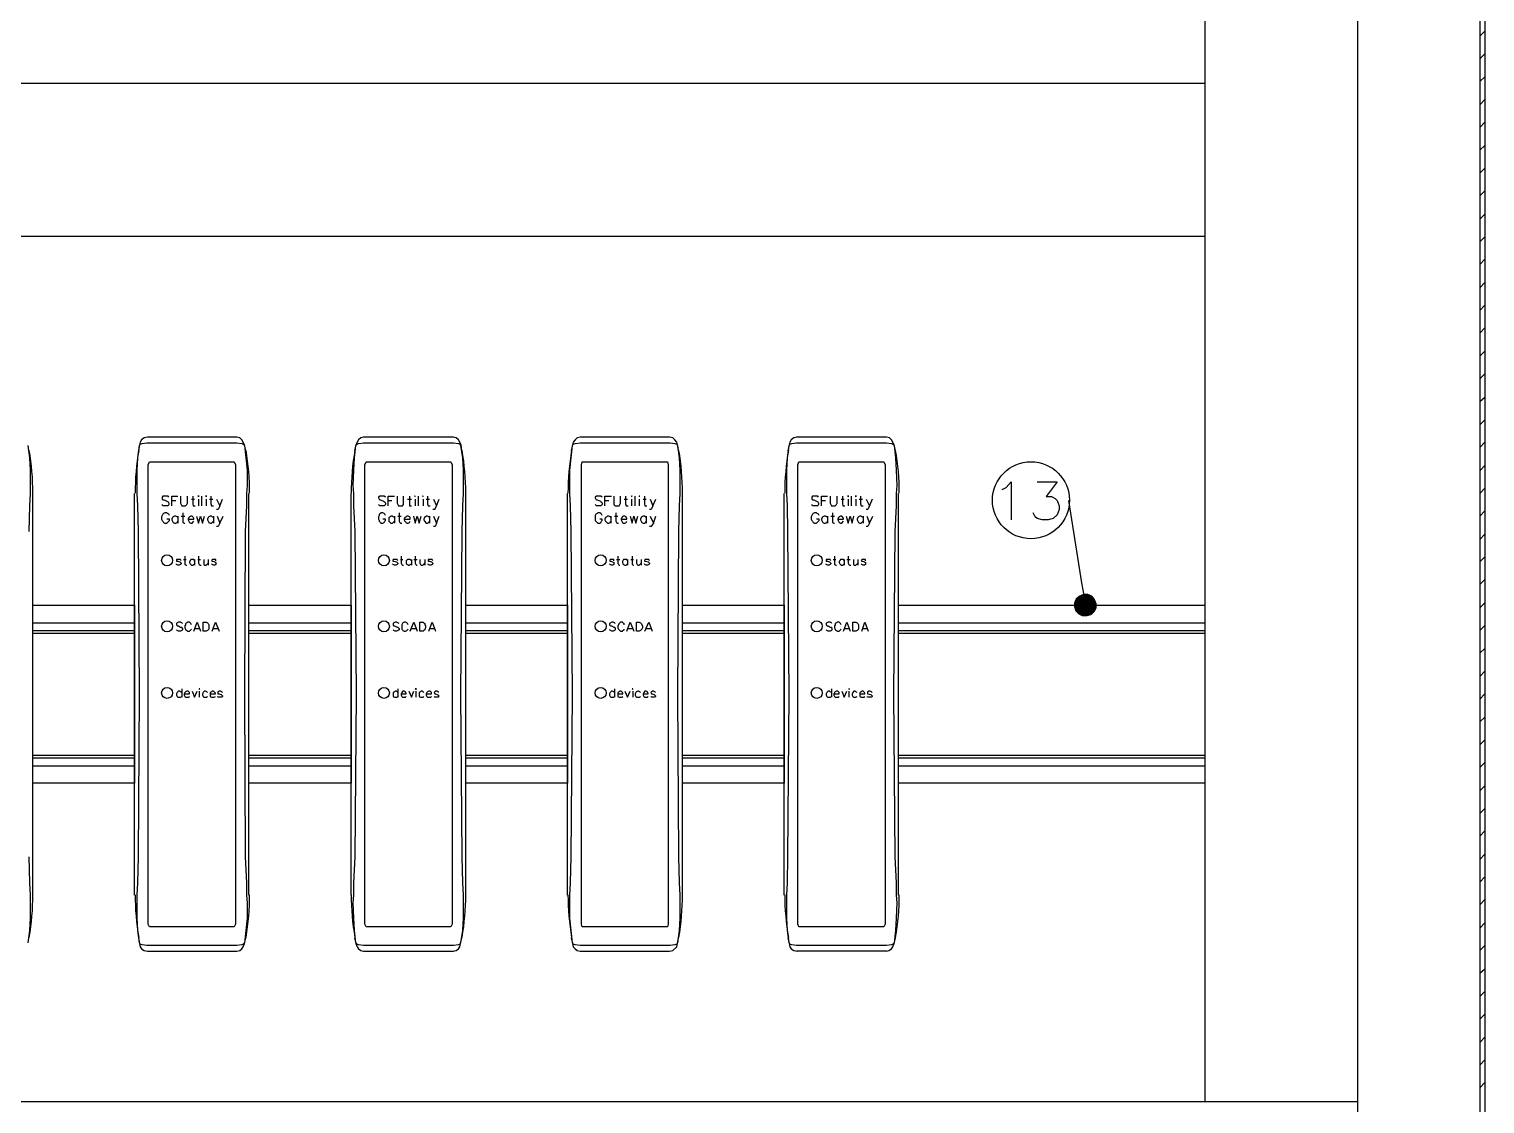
# Model space of a CAD drawing. Header units: feet. Extents: x -159 to 1687, y -48 to 1556.
# Drawn here: x 550.814 to 551.752, y 1043.597 to 1044.29 of the extents above; entities that cross this region are included whole.
import ezdxf

# ---------------------------------------------------------------- set-up
doc = ezdxf.new("R2010")
doc.units = ezdxf.units.FT
doc.header["$MEASUREMENT"] = 0
for name, color, linetype in [('PDF_0', 7, 'Continuous'), ('PDF_Carril', 7, 'Continuous'), ('PDF_Cuadro', 7, 'Continuous'), ('PDF_Prensaestopas', 7, 'Continuous')]:
    doc.layers.add(name, color=color, linetype=linetype)
doc.layers.add('PDF_Placa', color=7, linetype='Continuous', true_color=0xb9b9b9)

msp = doc.modelspace()

# ---------------------------------------------------------------- linework, layer by layer
at = {"layer": 'PDF_0', "lineweight": 25}
for p, q in [((551.3663, 1044.02691), (551.30839, 1044.02691)), ((551.02962, 1043.69564), (551.08754, 1043.69564)), ((551.3663, 1043.69564), (551.30839, 1043.69564)), ((551.66965, 1043.59856), (550.19333, 1043.59856))]:
    msp.add_line(p, q, dxfattribs=at)
for points in [[(550.19333, 1044.94404), (551.66965, 1044.94404), (551.66965, 1043.50022), (550.19333, 1043.50022)], [(550.95462, 1043.99566), (550.9542, 1043.99066), (550.9542, 1043.98274), (550.95337, 1043.96607), (550.95295, 1043.86107), (550.95337, 1043.75648), (550.9542, 1043.73981), (550.9542, 1043.7319), (550.95462, 1043.72689), (550.95462, 1043.71689), (550.95295, 1043.70106), (550.95212, 1043.70023), (550.95129, 1043.69981), (550.94795, 1043.69939), (550.89003, 1043.69939), (550.88712, 1043.69981), (550.88587, 1043.70023), (550.88545, 1043.70106), (550.8842, 1043.70898), (550.88378, 1043.71689), (550.88378, 1043.7319), (550.8842, 1043.73981), (550.88462, 1043.75648), (550.88545, 1043.86107), (550.88462, 1043.96607), (550.8842, 1043.98274), (550.88378, 1043.99066), (550.88378, 1044.00566), (550.8842, 1044.01357), (550.88545, 1044.02149), (550.88587, 1044.02233), (550.88712, 1044.02274), (550.89003, 1044.02316), (550.94795, 1044.02316), (550.95129, 1044.02274), (550.95212, 1044.02233), (550.95295, 1044.02149), (550.95462, 1044.00566)], [(551.37297, 1043.99566), (551.37256, 1043.99066), (551.37256, 1043.98274), (551.37172, 1043.96607), (551.37089, 1043.86107), (551.37172, 1043.75648), (551.37256, 1043.73981), (551.37256, 1043.7319), (551.37297, 1043.72689), (551.37256, 1043.71689), (551.37214, 1043.70898), (551.37131, 1043.70106), (551.37047, 1043.70023), (551.36964, 1043.69981), (551.3663, 1043.69939), (551.30839, 1043.69939), (551.30547, 1043.69981), (551.30422, 1043.70023), (551.3038, 1043.70106), (551.30255, 1043.70898), (551.30214, 1043.71689), (551.30214, 1043.7319), (551.30255, 1043.73981), (551.30297, 1043.75648), (551.3038, 1043.86107), (551.30297, 1043.96607), (551.30255, 1043.98274), (551.30214, 1043.99066), (551.30214, 1044.00566), (551.30255, 1044.01357), (551.3038, 1044.02149), (551.30422, 1044.02233), (551.30547, 1044.02274), (551.30839, 1044.02316), (551.3663, 1044.02316), (551.36964, 1044.02274), (551.37047, 1044.02233), (551.37131, 1044.02149), (551.37214, 1044.01357), (551.37256, 1044.00566)], [(550.92295, 1043.98899), (550.92337, 1043.98857), (550.92378, 1043.98899)], [(550.92795, 1043.98899), (550.92837, 1043.98857), (550.92878, 1043.98899)], [(551.06254, 1043.98899), (551.06296, 1043.98857), (551.06296, 1043.98899)], [(551.06754, 1043.98899), (551.06796, 1043.98857), (551.06796, 1043.98899)], [(551.20213, 1043.98899), (551.20213, 1043.98857), (551.20255, 1043.98899)], [(551.20713, 1043.98899), (551.20713, 1043.98857), (551.20755, 1043.98899)], [(551.3413, 1043.98899), (551.34172, 1043.98857), (551.34214, 1043.98899)], [(551.3463, 1043.98899), (551.34672, 1043.98857), (551.34714, 1043.98899)], [(550.92628, 1043.9019), (550.92628, 1043.90774), (550.92837, 1043.90774), (550.9292, 1043.90732), (550.92962, 1043.9069), (550.93003, 1043.90607), (550.93003, 1043.90315), (550.9292, 1043.90232), (550.92837, 1043.9019)], [(551.06587, 1043.9019), (551.06587, 1043.90774), (551.06796, 1043.90774), (551.06837, 1043.90732), (551.06921, 1043.9069), (551.06921, 1043.90607), (551.06962, 1043.90524), (551.06962, 1043.90399), (551.06921, 1043.90315), (551.06921, 1043.90274), (551.06837, 1043.90232), (551.06796, 1043.9019)], [(551.20546, 1043.9019), (551.20546, 1043.90774), (551.20713, 1043.90774), (551.20796, 1043.90732), (551.20838, 1043.9069), (551.20921, 1043.90524), (551.20921, 1043.90399), (551.2088, 1043.90315), (551.20796, 1043.90232), (551.20713, 1043.9019)], [(551.34464, 1043.9019), (551.34464, 1043.90774), (551.34672, 1043.90774), (551.34755, 1043.90732), (551.34797, 1043.9069), (551.34839, 1043.90607), (551.34839, 1043.90315), (551.34755, 1043.90232), (551.34672, 1043.9019)], [(550.92378, 1043.86482), (550.92378, 1043.8644), (550.9242, 1043.86482)], [(551.06296, 1043.86482), (551.06337, 1043.8644), (551.06379, 1043.86482)], [(551.20255, 1043.86482), (551.20296, 1043.8644), (551.20296, 1043.86482)], [(551.34214, 1043.86482), (551.34214, 1043.8644), (551.34255, 1043.86482)]]:
    msp.add_lwpolyline(points, close=True, dxfattribs=at)
for points in [[(551.57131, 1044.8457), (551.57131, 1043.59856)], [(551.57131, 1044.25484), (550.29167, 1044.25484)], [(550.29167, 1044.1565), (551.57131, 1044.1565)], [(550.81336, 1044.02149), (550.81461, 1044.01357), (550.81503, 1044.00566)], [(550.94795, 1044.02691), (550.89045, 1044.02691), (550.88837, 1044.02649), (550.8867, 1044.02524), (550.88587, 1044.02358), (550.88545, 1044.02191), (550.88462, 1044.01816)], [(550.95379, 1044.01816), (550.95295, 1044.02191), (550.95129, 1044.02524), (550.95004, 1044.02649), (550.94795, 1044.02691)], [(551.09379, 1044.00566), (551.09379, 1043.99066), (551.09338, 1043.98274), (551.09296, 1043.96607), (551.09213, 1043.86107), (551.09296, 1043.75648), (551.09338, 1043.73981), (551.09379, 1043.7319), (551.09379, 1043.71689), (551.09338, 1043.70898), (551.09213, 1043.70106), (551.09171, 1043.70023), (551.09088, 1043.69981), (551.08754, 1043.69939), (551.02962, 1043.69939), (551.02629, 1043.69981), (551.02546, 1043.70023), (551.02462, 1043.70106), (551.02379, 1043.70898), (551.02337, 1043.71689), (551.02296, 1043.72689), (551.02337, 1043.7319), (551.02337, 1043.73981), (551.02421, 1043.75648), (551.02504, 1043.86107), (551.02421, 1043.96607), (551.02337, 1043.98274), (551.02337, 1043.99066), (551.02296, 1043.99566), (551.02337, 1044.00566), (551.02379, 1044.01357), (551.02462, 1044.02149), (551.02546, 1044.02233), (551.02629, 1044.02274), (551.02962, 1044.02316), (551.08754, 1044.02316), (551.09088, 1044.02274), (551.09171, 1044.02233), (551.09213, 1044.02149), (551.09338, 1044.01357), (551.09379, 1044.00566)], [(551.08754, 1044.02691), (551.02962, 1044.02691), (551.02796, 1044.02649), (551.02629, 1044.02524), (551.02462, 1044.02191), (551.02379, 1044.01816)], [(551.09296, 1044.01816), (551.09254, 1044.02191), (551.09088, 1044.02524), (551.08921, 1044.02649), (551.08713, 1044.02691)], [(551.23338, 1044.00566), (551.23338, 1043.99066), (551.23297, 1043.98274), (551.23255, 1043.96607), (551.23172, 1043.86107), (551.23255, 1043.75648), (551.23297, 1043.73981), (551.23338, 1043.7319), (551.23338, 1043.71689), (551.23297, 1043.70898), (551.23172, 1043.70106), (551.2313, 1043.70023), (551.23005, 1043.69981), (551.22713, 1043.69939), (551.16921, 1043.69939), (551.16588, 1043.69981), (551.16463, 1043.70023), (551.16421, 1043.70106), (551.16255, 1043.71689), (551.16255, 1043.7319), (551.16296, 1043.73981), (551.16338, 1043.75648), (551.16421, 1043.86107), (551.16338, 1043.96607), (551.16296, 1043.98274), (551.16255, 1043.99066), (551.16255, 1044.00566), (551.16421, 1044.02149), (551.16463, 1044.02233), (551.16588, 1044.02274), (551.16921, 1044.02316), (551.22713, 1044.02316), (551.23005, 1044.02274), (551.2313, 1044.02233), (551.23172, 1044.02149), (551.23297, 1044.01357), (551.23338, 1044.00566)], [(551.22672, 1044.02691), (551.16921, 1044.02691), (551.16713, 1044.02649), (551.16588, 1044.02524), (551.16463, 1044.02358), (551.16421, 1044.02191), (551.16338, 1044.01816)], [(551.23255, 1044.01816), (551.23172, 1044.02191), (551.2313, 1044.02358), (551.23005, 1044.02524), (551.2288, 1044.02649), (551.22672, 1044.02691)], [(551.3088, 1044.02691), (551.30672, 1044.02649), (551.30505, 1044.02524), (551.30422, 1044.02358), (551.3038, 1044.02191), (551.30297, 1044.01816)], [(551.37214, 1044.01816), (551.37131, 1044.02191), (551.36964, 1044.02524), (551.36839, 1044.02649), (551.3663, 1044.02691)], [(550.81503, 1044.00566), (550.81503, 1043.99066), (550.81461, 1043.98274), (550.8142, 1043.96607)], [(550.94712, 1044.00899), (550.94712, 1043.71314), (550.94629, 1043.71148), (550.8917, 1043.71148), (550.89087, 1043.71314), (550.89087, 1044.00899), (550.8917, 1044.01107), (550.94629, 1044.01107), (550.94712, 1044.00899)], [(551.08671, 1044.00899), (551.08671, 1043.71314), (551.08588, 1043.71148), (551.03129, 1043.71148), (551.03046, 1043.71314), (551.03046, 1044.00899), (551.03129, 1044.01107), (551.08588, 1044.01107), (551.08671, 1044.00899)], [(551.22588, 1044.00899), (551.22588, 1043.71314), (551.22547, 1043.71148), (551.17046, 1043.71148), (551.17005, 1043.71314), (551.17005, 1044.00899), (551.17046, 1044.01107), (551.22547, 1044.01107), (551.22588, 1044.00899)], [(551.36547, 1044.00899), (551.36547, 1043.71314), (551.36464, 1043.71148), (551.31005, 1043.71148), (551.30922, 1043.71314), (551.30922, 1044.00899), (551.31005, 1044.01107), (551.36464, 1044.01107), (551.36547, 1044.00899)], [(550.8167, 1043.7319), (550.8167, 1043.99066)], [(550.88212, 1043.7319), (550.88212, 1043.99066)], [(550.9042, 1043.98816), (550.90378, 1043.98899), (550.90045, 1043.98899), (550.90003, 1043.98816), (550.90003, 1043.98691), (550.90045, 1043.98649), (550.90128, 1043.98649), (550.90378, 1043.98524), (550.9042, 1043.98441), (550.9042, 1043.98357), (550.90378, 1043.98274), (550.90045, 1043.98274), (550.90003, 1043.98357)], [(550.90628, 1043.98274), (550.90628, 1043.98899), (550.91003, 1043.98899)], [(550.90628, 1043.98607), (550.90878, 1043.98607)], [(550.9117, 1043.98899), (550.9117, 1043.98441), (550.91253, 1043.98274), (550.91503, 1043.98274), (550.91587, 1043.98357), (550.91628, 1043.98441), (550.91628, 1043.98899)], [(550.91878, 1043.98691), (550.92087, 1043.98691)], [(550.91962, 1043.98899), (550.91962, 1043.98399), (550.92003, 1043.98274), (550.92128, 1043.98274)], [(550.92337, 1043.98691), (550.92337, 1043.98274)], [(550.92545, 1043.98274), (550.92545, 1043.98899)], [(550.92837, 1043.98691), (550.92837, 1043.98274)], [(550.93045, 1043.98691), (550.93253, 1043.98691)], [(550.93128, 1043.98899), (550.93128, 1043.98399), (550.9317, 1043.98274), (550.93295, 1043.98274)], [(550.93503, 1043.98691), (550.93712, 1043.98274), (550.93878, 1043.98691)], [(550.95587, 1043.7319), (550.95587, 1043.99066)], [(551.02171, 1043.7319), (551.02171, 1043.99066)], [(551.04379, 1043.98816), (551.04296, 1043.98899), (551.04004, 1043.98899), (551.03921, 1043.98816), (551.03921, 1043.98774), (551.03962, 1043.98691), (551.04004, 1043.98649), (551.04046, 1043.98649), (551.04254, 1043.98566), (551.04296, 1043.98524), (551.04337, 1043.98524), (551.04379, 1043.98441), (551.04379, 1043.98357), (551.04296, 1043.98274), (551.04004, 1043.98274), (551.03921, 1043.98357)], [(551.04546, 1043.98274), (551.04546, 1043.98899), (551.04962, 1043.98899)], [(551.04546, 1043.98607), (551.04796, 1043.98607)], [(551.05129, 1043.98899), (551.05129, 1043.98441), (551.05212, 1043.98274), (551.05462, 1043.98274), (551.05546, 1043.98357), (551.05546, 1043.98899)], [(551.05796, 1043.98691), (551.06046, 1043.98691)], [(551.05921, 1043.98899), (551.05921, 1043.98274), (551.06046, 1043.98274)], [(551.06296, 1043.98691), (551.06296, 1043.98274)], [(551.06504, 1043.98274), (551.06504, 1043.98899)], [(551.06796, 1043.98691), (551.06796, 1043.98274)], [(551.07004, 1043.98691), (551.07212, 1043.98691)], [(551.07087, 1043.98899), (551.07087, 1043.98399), (551.07129, 1043.98274), (551.07254, 1043.98274)], [(551.07462, 1043.98691), (551.07671, 1043.98274), (551.07837, 1043.98691)], [(551.09546, 1043.7319), (551.09546, 1043.99066)], [(551.16088, 1043.7319), (551.16088, 1043.99066)], [(551.18338, 1043.98816), (551.18255, 1043.98899), (551.17963, 1043.98899), (551.1788, 1043.98816), (551.1788, 1043.98774), (551.17921, 1043.98691), (551.17963, 1043.98649), (551.18005, 1043.98649), (551.18213, 1043.98566), (551.18255, 1043.98524), (551.18296, 1043.98524), (551.18338, 1043.98441), (551.18338, 1043.98357), (551.18255, 1043.98274), (551.17963, 1043.98274), (551.1788, 1043.98357)], [(551.18505, 1043.98274), (551.18505, 1043.98899), (551.18921, 1043.98899)], [(551.18505, 1043.98607), (551.18755, 1043.98607)], [(551.19088, 1043.98899), (551.19088, 1043.98357), (551.19171, 1043.98274), (551.19421, 1043.98274), (551.19505, 1043.98441), (551.19505, 1043.98899)], [(551.19755, 1043.98691), (551.19963, 1043.98691)], [(551.19838, 1043.98899), (551.19838, 1043.98399), (551.1988, 1043.98274), (551.20005, 1043.98274)], [(551.20213, 1043.98691), (551.20213, 1043.98274)], [(551.20463, 1043.98274), (551.20463, 1043.98899)], [(551.20713, 1043.98691), (551.20713, 1043.98274)], [(551.20963, 1043.98691), (551.21171, 1043.98691)], [(551.21046, 1043.98899), (551.21046, 1043.98399), (551.21088, 1043.98274), (551.21213, 1043.98274)], [(551.21421, 1043.98691), (551.21588, 1043.98274), (551.21796, 1043.98691)], [(551.23505, 1043.7319), (551.23505, 1043.99066)], [(551.30047, 1043.7319), (551.30047, 1043.99066)], [(551.32255, 1043.98816), (551.32214, 1043.98899), (551.3188, 1043.98899), (551.31839, 1043.98816), (551.31839, 1043.98691), (551.3188, 1043.98649), (551.31964, 1043.98649), (551.32214, 1043.98524), (551.32255, 1043.98441), (551.32255, 1043.98357), (551.32214, 1043.98274), (551.3188, 1043.98274), (551.31839, 1043.98357)], [(551.32464, 1043.98274), (551.32464, 1043.98899), (551.32839, 1043.98899)], [(551.32464, 1043.98607), (551.32714, 1043.98607)], [(551.33005, 1043.98899), (551.33005, 1043.98441), (551.33089, 1043.98274), (551.33339, 1043.98274), (551.33422, 1043.98357), (551.33464, 1043.98441), (551.33464, 1043.98899)], [(551.33714, 1043.98691), (551.33922, 1043.98691)], [(551.33797, 1043.98899), (551.33797, 1043.98399), (551.33839, 1043.98274), (551.33964, 1043.98274)], [(551.34172, 1043.98691), (551.34172, 1043.98274)], [(551.3438, 1043.98274), (551.3438, 1043.98899)], [(551.34672, 1043.98691), (551.34672, 1043.98274)], [(551.3488, 1043.98691), (551.35089, 1043.98691)], [(551.34964, 1043.98899), (551.34964, 1043.98399), (551.35005, 1043.98274), (551.3513, 1043.98274)], [(551.35339, 1043.98691), (551.35547, 1043.98274)], [(551.35714, 1043.98691), (551.35464, 1043.98066), (551.35422, 1043.98024), (551.35339, 1043.98024)], [(551.37422, 1043.7319), (551.37422, 1043.99066)], [(550.90462, 1043.97649), (550.9042, 1043.97732), (550.90337, 1043.97774), (550.90295, 1043.97816), (550.9017, 1043.97816), (550.90087, 1043.97774), (550.90045, 1043.97732), (550.89962, 1043.97566), (550.89962, 1043.97399), (550.90003, 1043.97316), (550.90045, 1043.97274), (550.90087, 1043.97191), (550.9017, 1043.97149), (550.90295, 1043.97149), (550.90462, 1043.97316), (550.90462, 1043.97399), (550.90295, 1043.97399)], [(550.91003, 1043.97524), (550.90962, 1043.97566), (550.90878, 1043.97607), (550.90795, 1043.97607), (550.90712, 1043.97566), (550.9067, 1043.97524), (550.90628, 1043.97399), (550.90628, 1043.97357), (550.90712, 1043.97191), (550.90795, 1043.97149), (550.90878, 1043.97149), (550.90962, 1043.97191), (550.91003, 1043.97274)], [(550.91003, 1043.97607), (550.91003, 1043.97149)], [(550.91212, 1043.97607), (550.91462, 1043.97607)], [(550.91337, 1043.97816), (550.91337, 1043.97191), (550.9142, 1043.97149), (550.91462, 1043.97149)], [(550.9167, 1043.97399), (550.92045, 1043.97399), (550.92045, 1043.97482), (550.92003, 1043.97524), (550.91962, 1043.97566), (550.9192, 1043.97607), (550.91837, 1043.97607), (550.91753, 1043.97566), (550.91712, 1043.97524), (550.9167, 1043.97399), (550.9167, 1043.97357), (550.91753, 1043.97191), (550.91837, 1043.97149), (550.9192, 1043.97149), (550.92045, 1043.97274)], [(550.92212, 1043.97607), (550.92337, 1043.97149), (550.92462, 1043.97607), (550.92587, 1043.97149), (550.92712, 1043.97607)], [(550.93295, 1043.97524), (550.93212, 1043.97566), (550.9317, 1043.97607), (550.93087, 1043.97607), (550.93003, 1043.97566), (550.92962, 1043.97524), (550.9292, 1043.97399), (550.9292, 1043.97357), (550.93003, 1043.97191), (550.93087, 1043.97149), (550.9317, 1043.97149), (550.93295, 1043.97274)], [(550.93295, 1043.97607), (550.93295, 1043.97149)], [(550.93712, 1043.98274), (550.93628, 1043.98066), (550.93587, 1043.98024), (550.93503, 1043.98024)], [(550.93545, 1043.97607), (550.93712, 1043.97149), (550.9392, 1043.97607)], [(551.04379, 1043.97649), (551.04337, 1043.97732), (551.04296, 1043.97774), (551.04212, 1043.97816), (551.04087, 1043.97816), (551.04046, 1043.97774), (551.03962, 1043.97732), (551.03962, 1043.97649), (551.03921, 1043.97566), (551.03921, 1043.97399), (551.03962, 1043.97316), (551.03962, 1043.97274), (551.04046, 1043.97191), (551.04087, 1043.97149), (551.04212, 1043.97149), (551.04296, 1043.97191), (551.04337, 1043.97274), (551.04379, 1043.97316), (551.04379, 1043.97399), (551.04212, 1043.97399)], [(551.04962, 1043.97524), (551.04879, 1043.97566), (551.04837, 1043.97607), (551.04712, 1043.97607), (551.04671, 1043.97566), (551.04587, 1043.97524), (551.04587, 1043.97274), (551.04671, 1043.97191), (551.04712, 1043.97149), (551.04837, 1043.97149), (551.04962, 1043.97274)], [(551.04962, 1043.97607), (551.04962, 1043.97149)], [(551.05171, 1043.97607), (551.05379, 1043.97607)], [(551.05254, 1043.97816), (551.05254, 1043.97274), (551.05296, 1043.97191), (551.05337, 1043.97149), (551.05421, 1043.97149)], [(551.05587, 1043.97399), (551.05962, 1043.97399), (551.05962, 1043.97524), (551.05921, 1043.97566), (551.05837, 1043.97607), (551.05754, 1043.97607), (551.05712, 1043.97566), (551.05629, 1043.97524), (551.05587, 1043.97399), (551.05587, 1043.97357), (551.05629, 1043.97274), (551.05712, 1043.97191), (551.05754, 1043.97149), (551.05837, 1043.97149), (551.05921, 1043.97191), (551.05962, 1043.97274)], [(551.06171, 1043.97607), (551.06296, 1043.97149), (551.06421, 1043.97607), (551.06546, 1043.97149), (551.06671, 1043.97607)], [(551.07212, 1043.97524), (551.07171, 1043.97566), (551.07087, 1043.97607), (551.07004, 1043.97607), (551.06962, 1043.97566), (551.06879, 1043.97524), (551.06837, 1043.97399), (551.06837, 1043.97357), (551.06879, 1043.97274), (551.07004, 1043.97149), (551.07087, 1043.97149), (551.07171, 1043.97191), (551.07212, 1043.97274)], [(551.07212, 1043.97607), (551.07212, 1043.97149)], [(551.07671, 1043.98274), (551.07546, 1043.98066), (551.07546, 1043.98024), (551.07421, 1043.98024)], [(551.07462, 1043.97607), (551.07671, 1043.97149), (551.07837, 1043.97607)], [(551.18338, 1043.97649), (551.18296, 1043.97732), (551.18255, 1043.97774), (551.18171, 1043.97816), (551.18046, 1043.97816), (551.18005, 1043.97774), (551.17921, 1043.97732), (551.1788, 1043.97649), (551.1788, 1043.97316), (551.18005, 1043.97191), (551.18046, 1043.97149), (551.18171, 1043.97149), (551.18255, 1043.97191), (551.18296, 1043.97274), (551.18338, 1043.97316), (551.18338, 1043.97399), (551.18171, 1043.97399)], [(551.1888, 1043.97524), (551.18838, 1043.97566), (551.18755, 1043.97607), (551.18671, 1043.97607), (551.1863, 1043.97566), (551.18546, 1043.97524), (551.18505, 1043.97399), (551.18505, 1043.97357), (551.18546, 1043.97274), (551.1863, 1043.97191), (551.18671, 1043.97149), (551.18755, 1043.97149), (551.18838, 1043.97191), (551.1888, 1043.97274)], [(551.1888, 1043.97607), (551.1888, 1043.97149)], [(551.1913, 1043.97607), (551.19338, 1043.97607)], [(551.19213, 1043.97816), (551.19213, 1043.97274), (551.19255, 1043.97191), (551.19296, 1043.97149), (551.1938, 1043.97149)], [(551.19546, 1043.97399), (551.19921, 1043.97399), (551.19921, 1043.97482), (551.1988, 1043.97524), (551.1988, 1043.97566), (551.19796, 1043.97607), (551.19713, 1043.97607), (551.1963, 1043.97566), (551.19588, 1043.97524), (551.19546, 1043.97399), (551.19546, 1043.97357), (551.1963, 1043.97191), (551.19713, 1043.97149), (551.19796, 1043.97149), (551.1988, 1043.97191), (551.19921, 1043.97274)], [(551.2013, 1043.97607), (551.20255, 1043.97149), (551.2038, 1043.97607), (551.20505, 1043.97149), (551.2063, 1043.97607)], [(551.21171, 1043.97524), (551.2113, 1043.97566), (551.21046, 1043.97607), (551.20963, 1043.97607), (551.2088, 1043.97566), (551.20838, 1043.97524), (551.20796, 1043.97399), (551.20796, 1043.97357), (551.2088, 1043.97191), (551.20963, 1043.97149), (551.21046, 1043.97149), (551.2113, 1043.97191), (551.21171, 1043.97274)], [(551.21171, 1043.97607), (551.21171, 1043.97149)], [(551.21588, 1043.98274), (551.21505, 1043.98066), (551.21463, 1043.98024), (551.2138, 1043.98024)], [(551.21421, 1043.97607), (551.2163, 1043.97149), (551.21796, 1043.97607)], [(551.32297, 1043.97649), (551.32255, 1043.97732), (551.32172, 1043.97774), (551.3213, 1043.97816), (551.32005, 1043.97816), (551.31922, 1043.97774), (551.3188, 1043.97732), (551.31797, 1043.97566), (551.31797, 1043.97399), (551.31839, 1043.97316), (551.3188, 1043.97274), (551.31922, 1043.97191), (551.32005, 1043.97149), (551.3213, 1043.97149), (551.32297, 1043.97316), (551.32297, 1043.97399), (551.3213, 1043.97399)], [(551.32839, 1043.97524), (551.32797, 1043.97566), (551.32714, 1043.97607), (551.3263, 1043.97607), (551.32547, 1043.97566), (551.32505, 1043.97524), (551.32464, 1043.97399), (551.32464, 1043.97357), (551.32547, 1043.97191), (551.3263, 1043.97149), (551.32714, 1043.97149), (551.32797, 1043.97191), (551.32839, 1043.97274)], [(551.32839, 1043.97607), (551.32839, 1043.97149)], [(551.33047, 1043.97607), (551.33297, 1043.97607)], [(551.33172, 1043.97816), (551.33172, 1043.97191), (551.33255, 1043.97149), (551.33297, 1043.97149)], [(551.33505, 1043.97399), (551.3388, 1043.97399), (551.3388, 1043.97482), (551.33755, 1043.97607), (551.33672, 1043.97607), (551.33589, 1043.97566), (551.33547, 1043.97524), (551.33505, 1043.97399), (551.33505, 1043.97357), (551.33589, 1043.97191), (551.33672, 1043.97149), (551.33755, 1043.97149), (551.3388, 1043.97274)], [(551.34047, 1043.97607), (551.34172, 1043.97149), (551.34297, 1043.97607), (551.34422, 1043.97149), (551.34547, 1043.97607)], [(551.3513, 1043.97524), (551.35047, 1043.97566), (551.35005, 1043.97607), (551.34922, 1043.97607), (551.34839, 1043.97566), (551.34797, 1043.97524), (551.34755, 1043.97399), (551.34755, 1043.97357), (551.34839, 1043.97191), (551.34922, 1043.97149), (551.35005, 1043.97149), (551.3513, 1043.97274)], [(551.3513, 1043.97607), (551.3513, 1043.97149)], [(551.3538, 1043.97607), (551.35547, 1043.97149), (551.35755, 1043.97607)], [(550.93712, 1043.97149), (550.93628, 1043.96982), (550.93587, 1043.96941), (550.93503, 1043.96941)], [(551.07671, 1043.97149), (551.07587, 1043.96982), (551.07546, 1043.96941), (551.07462, 1043.96941)], [(551.2163, 1043.97149), (551.21505, 1043.96982), (551.21505, 1043.96941), (551.2138, 1043.96941)], [(551.35547, 1043.97149), (551.35464, 1043.96982), (551.35422, 1043.96941), (551.35339, 1043.96941)], [(550.91212, 1043.94732), (550.9117, 1043.94816), (550.9092, 1043.94816), (550.9092, 1043.94691), (550.91003, 1043.94691), (550.91128, 1043.94649), (550.91212, 1043.94566), (550.91212, 1043.94524), (550.9117, 1043.94482), (550.91087, 1043.9444), (550.91003, 1043.9444), (550.9092, 1043.94482), (550.9092, 1043.94524)], [(550.91378, 1043.94816), (550.91545, 1043.94816)], [(550.91462, 1043.95024), (550.91462, 1043.94482), (550.91545, 1043.9444), (550.91587, 1043.9444)], [(550.92087, 1043.94732), (550.92045, 1043.94816), (550.91837, 1043.94816), (550.91795, 1043.94732), (550.91753, 1043.94691), (550.91753, 1043.94607), (550.91795, 1043.94524), (550.91837, 1043.94482), (550.91878, 1043.9444), (550.91962, 1043.9444), (550.92045, 1043.94482), (550.92087, 1043.94524)], [(550.92087, 1043.94816), (550.92087, 1043.9444)], [(550.92295, 1043.94816), (550.92462, 1043.94816)], [(550.92337, 1043.95024), (550.92337, 1043.94566), (550.92378, 1043.94482), (550.9242, 1043.9444), (550.92503, 1043.9444)], [(550.9267, 1043.94816), (550.9267, 1043.94482), (550.92753, 1043.9444), (550.92837, 1043.9444), (550.92962, 1043.94566)], [(550.92962, 1043.94816), (550.92962, 1043.9444)], [(550.93462, 1043.94732), (550.93462, 1043.94816), (550.93212, 1043.94816), (550.9317, 1043.94732), (550.93212, 1043.94691), (550.93253, 1043.94691), (550.93378, 1043.94649), (550.93462, 1043.94607), (550.93462, 1043.94482), (550.93378, 1043.9444), (550.93295, 1043.9444), (550.93212, 1043.94482), (550.9317, 1043.94524)], [(551.05171, 1043.94732), (551.05129, 1043.94816), (551.04879, 1043.94816), (551.04837, 1043.94732), (551.04879, 1043.94691), (551.04921, 1043.94691), (551.05087, 1043.94649), (551.05129, 1043.94607), (551.05171, 1043.94566), (551.05171, 1043.94524), (551.05129, 1043.94482), (551.05046, 1043.9444), (551.04962, 1043.9444), (551.04879, 1043.94482), (551.04837, 1043.94524)], [(551.05337, 1043.94816), (551.05504, 1043.94816)], [(551.05379, 1043.95024), (551.05379, 1043.94566), (551.05421, 1043.94482), (551.05462, 1043.9444), (551.05546, 1043.9444)], [(551.06046, 1043.94732), (551.05962, 1043.94816), (551.05796, 1043.94816), (551.05712, 1043.94732), (551.05712, 1043.94524), (551.05796, 1043.94482), (551.05837, 1043.9444), (551.05921, 1043.9444), (551.05962, 1043.94482), (551.06046, 1043.94524)], [(551.06046, 1043.94816), (551.06046, 1043.9444)], [(551.06212, 1043.94816), (551.06421, 1043.94816)], [(551.06296, 1043.95024), (551.06296, 1043.94566), (551.06337, 1043.94482), (551.06379, 1043.9444), (551.06421, 1043.9444)], [(551.06587, 1043.94816), (551.06587, 1043.94566), (551.06629, 1043.94482), (551.06671, 1043.9444), (551.06754, 1043.9444), (551.06837, 1043.94482), (551.06921, 1043.94566)], [(551.06921, 1043.94816), (551.06921, 1043.9444)], [(551.07421, 1043.94732), (551.07379, 1043.94816), (551.07129, 1043.94816), (551.07129, 1043.94691), (551.07212, 1043.94691), (551.07337, 1043.94649), (551.07379, 1043.94607), (551.07421, 1043.94566), (551.07421, 1043.94524), (551.07379, 1043.94482), (551.07296, 1043.9444), (551.07212, 1043.9444), (551.07129, 1043.94482), (551.07129, 1043.94524)], [(551.19088, 1043.94732), (551.19088, 1043.94816), (551.18838, 1043.94816), (551.18796, 1043.94732), (551.18838, 1043.94691), (551.1888, 1043.94691), (551.19005, 1043.94649), (551.19088, 1043.94607), (551.19088, 1043.94482), (551.19005, 1043.9444), (551.18921, 1043.9444), (551.18838, 1043.94482), (551.18796, 1043.94524)], [(551.19255, 1043.94816), (551.19463, 1043.94816)], [(551.19338, 1043.95024), (551.19338, 1043.94566), (551.1938, 1043.94482), (551.19421, 1043.9444), (551.19463, 1043.9444)], [(551.19963, 1043.94732), (551.19921, 1043.94816), (551.19713, 1043.94816), (551.19671, 1043.94732), (551.1963, 1043.94691), (551.1963, 1043.94607), (551.19671, 1043.94524), (551.19713, 1043.94482), (551.19796, 1043.9444), (551.1988, 1043.9444), (551.19963, 1043.94524)], [(551.19963, 1043.94816), (551.19963, 1043.9444)], [(551.20171, 1043.94816), (551.20338, 1043.94816)], [(551.20255, 1043.95024), (551.20255, 1043.94482), (551.20338, 1043.9444), (551.2038, 1043.9444)], [(551.20546, 1043.94816), (551.20546, 1043.94566), (551.20588, 1043.94482), (551.2063, 1043.9444), (551.20713, 1043.9444), (551.20838, 1043.94566)], [(551.20838, 1043.94816), (551.20838, 1043.9444)], [(551.2138, 1043.94732), (551.21338, 1043.94816), (551.21088, 1043.94816), (551.21046, 1043.94732), (551.21088, 1043.94691), (551.2113, 1043.94691), (551.21296, 1043.94649), (551.2138, 1043.94566), (551.2138, 1043.94524), (551.21338, 1043.94482), (551.21255, 1043.9444), (551.21171, 1043.9444), (551.21088, 1043.94482), (551.21046, 1043.94524)], [(551.33047, 1043.94732), (551.33005, 1043.94816), (551.32755, 1043.94816), (551.32755, 1043.94691), (551.32839, 1043.94691), (551.32964, 1043.94649), (551.33005, 1043.94607), (551.33047, 1043.94566), (551.33047, 1043.94524), (551.33005, 1043.94482), (551.32922, 1043.9444), (551.32839, 1043.9444), (551.32755, 1043.94482), (551.32755, 1043.94524)], [(551.33214, 1043.94816), (551.3338, 1043.94816)], [(551.33297, 1043.95024), (551.33297, 1043.94482), (551.3338, 1043.9444), (551.33422, 1043.9444)], [(551.33922, 1043.94732), (551.3388, 1043.94816), (551.33672, 1043.94816), (551.3363, 1043.94732), (551.33589, 1043.94691), (551.33589, 1043.94607), (551.3363, 1043.94524), (551.33672, 1043.94482), (551.33714, 1043.9444), (551.33797, 1043.9444), (551.3388, 1043.94482), (551.33922, 1043.94524)], [(551.33922, 1043.94816), (551.33922, 1043.9444)], [(551.34089, 1043.94816), (551.34297, 1043.94816)], [(551.34172, 1043.95024), (551.34172, 1043.94566), (551.34214, 1043.94482), (551.34255, 1043.9444), (551.34339, 1043.9444)], [(551.34505, 1043.94816), (551.34505, 1043.94482), (551.34589, 1043.9444), (551.34672, 1043.9444), (551.34797, 1043.94566)], [(551.34797, 1043.94816), (551.34797, 1043.9444)], [(551.35297, 1043.94732), (551.35297, 1043.94816), (551.35047, 1043.94816), (551.35005, 1043.94732), (551.35047, 1043.94691), (551.35089, 1043.94691), (551.35214, 1043.94649), (551.35297, 1043.94607), (551.35297, 1043.94482), (551.35214, 1043.9444), (551.3513, 1043.9444), (551.35047, 1043.94482), (551.35005, 1043.94524)], [(550.91295, 1043.9069), (550.91253, 1043.90732), (550.9117, 1043.90774), (550.91045, 1043.90774), (550.90962, 1043.90732), (550.9092, 1043.9069), (550.9092, 1043.90607), (550.90962, 1043.90565), (550.90962, 1043.90524), (550.91045, 1043.90524), (550.9117, 1043.9044), (550.91253, 1043.9044), (550.91253, 1043.90399), (550.91295, 1043.90357), (550.91295, 1043.90274), (550.91253, 1043.90232), (550.9117, 1043.9019), (550.91045, 1043.9019), (550.90962, 1043.90232), (550.9092, 1043.90274)], [(550.91878, 1043.90607), (550.91837, 1043.9069), (550.91795, 1043.90732), (550.91753, 1043.90774), (550.91628, 1043.90774), (550.91587, 1043.90732), (550.91503, 1043.9069), (550.91503, 1043.90607), (550.91462, 1043.90524), (550.91462, 1043.90399), (550.91503, 1043.90315), (550.91503, 1043.90274), (550.91587, 1043.90232), (550.91628, 1043.9019), (550.91753, 1043.9019), (550.91878, 1043.90315)], [(550.92045, 1043.9019), (550.92253, 1043.90774), (550.92462, 1043.9019)], [(550.92128, 1043.90357), (550.92378, 1043.90357)], [(550.93212, 1043.9019), (550.9342, 1043.90774), (550.9367, 1043.9019)], [(550.93295, 1043.90357), (550.93587, 1043.90357)], [(551.05254, 1043.9069), (551.05087, 1043.90774), (551.05004, 1043.90774), (551.04921, 1043.90732), (551.04879, 1043.9069), (551.04879, 1043.90565), (551.04921, 1043.90524), (551.04962, 1043.90524), (551.05129, 1043.9044), (551.05171, 1043.9044), (551.05254, 1043.90357), (551.05254, 1043.90274), (551.05087, 1043.9019), (551.05004, 1043.9019), (551.04921, 1043.90232), (551.04879, 1043.90274)], [(551.05837, 1043.90607), (551.05796, 1043.9069), (551.05754, 1043.90732), (551.05671, 1043.90774), (551.05587, 1043.90774), (551.05504, 1043.90732), (551.05462, 1043.9069), (551.05421, 1043.90607), (551.05421, 1043.90315), (551.05462, 1043.90274), (551.05504, 1043.90232), (551.05587, 1043.9019), (551.05671, 1043.9019), (551.05754, 1043.90232), (551.05837, 1043.90315)], [(551.05962, 1043.9019), (551.06212, 1043.90774), (551.06421, 1043.9019)], [(551.06046, 1043.90357), (551.06337, 1043.90357)], [(551.07171, 1043.9019), (551.07379, 1043.90774), (551.07587, 1043.9019)], [(551.07254, 1043.90357), (551.07504, 1043.90357)], [(551.19171, 1043.9069), (551.1913, 1043.90732), (551.19046, 1043.90774), (551.18963, 1043.90774), (551.18796, 1043.9069), (551.18796, 1043.90607), (551.18838, 1043.90565), (551.1888, 1043.90524), (551.18921, 1043.90524), (551.19088, 1043.9044), (551.1913, 1043.9044), (551.19171, 1043.90399), (551.19171, 1043.90274), (551.1913, 1043.90232), (551.19046, 1043.9019), (551.18963, 1043.9019), (551.18796, 1043.90274)], [(551.19755, 1043.90607), (551.19755, 1043.9069), (551.19671, 1043.90732), (551.1963, 1043.90774), (551.19505, 1043.90774), (551.19421, 1043.9069), (551.19338, 1043.90524), (551.19338, 1043.90399), (551.1938, 1043.90315), (551.19463, 1043.90232), (551.19505, 1043.9019), (551.1963, 1043.9019), (551.19671, 1043.90232), (551.19755, 1043.90274), (551.19755, 1043.90315)], [(551.19921, 1043.9019), (551.2013, 1043.90774), (551.2038, 1043.9019)], [(551.20005, 1043.90357), (551.20296, 1043.90357)], [(551.21088, 1043.9019), (551.21338, 1043.90774), (551.21546, 1043.9019)], [(551.21171, 1043.90357), (551.21463, 1043.90357)], [(551.3313, 1043.9069), (551.33089, 1043.90732), (551.33005, 1043.90774), (551.3288, 1043.90774), (551.32797, 1043.90732), (551.32755, 1043.9069), (551.32755, 1043.90607), (551.32797, 1043.90565), (551.32797, 1043.90524), (551.3288, 1043.90524), (551.33005, 1043.9044), (551.33089, 1043.9044), (551.33089, 1043.90399), (551.3313, 1043.90357), (551.3313, 1043.90274), (551.33089, 1043.90232), (551.33005, 1043.9019), (551.3288, 1043.9019), (551.32797, 1043.90232), (551.32755, 1043.90274)], [(551.33714, 1043.90607), (551.33672, 1043.9069), (551.3363, 1043.90732), (551.33589, 1043.90774), (551.33464, 1043.90774), (551.33422, 1043.90732), (551.33339, 1043.9069), (551.33339, 1043.90607), (551.33297, 1043.90524), (551.33297, 1043.90399), (551.33339, 1043.90315), (551.33339, 1043.90274), (551.33422, 1043.90232), (551.33464, 1043.9019), (551.33589, 1043.9019), (551.33714, 1043.90315)], [(551.3388, 1043.9019), (551.34089, 1043.90774), (551.34297, 1043.9019)], [(551.33964, 1043.90357), (551.34214, 1043.90357)], [(551.35047, 1043.9019), (551.35255, 1043.90774), (551.35464, 1043.9019)], [(551.3513, 1043.90357), (551.35422, 1043.90357)], [(550.91253, 1043.86232), (550.9117, 1043.86273), (550.91128, 1043.86315), (550.91045, 1043.86315), (550.90962, 1043.86232), (550.9092, 1043.86148), (550.9092, 1043.86065), (550.90962, 1043.85982), (550.91003, 1043.8594), (550.9117, 1043.8594), (550.91253, 1043.85982)], [(550.91253, 1043.86482), (550.91253, 1043.8594)], [(550.9142, 1043.86148), (550.91753, 1043.86148), (550.91753, 1043.86232), (550.91712, 1043.86273), (550.9167, 1043.86315), (550.91587, 1043.86315), (550.91503, 1043.86273), (550.91462, 1043.86232), (550.9142, 1043.86148), (550.9142, 1043.86065), (550.91462, 1043.85982), (550.91503, 1043.8594), (550.91712, 1043.8594), (550.91753, 1043.85982)], [(550.9192, 1043.86315), (550.92087, 1043.8594), (550.92253, 1043.86315)], [(550.92378, 1043.86315), (550.92378, 1043.8594)], [(550.9292, 1043.86232), (550.92878, 1043.86273), (550.92795, 1043.86315), (550.92712, 1043.86315), (550.92628, 1043.86232), (550.92587, 1043.86148), (550.92587, 1043.86065), (550.92628, 1043.85982), (550.9267, 1043.8594), (550.92878, 1043.8594), (550.9292, 1043.85982)], [(550.93087, 1043.86148), (550.9342, 1043.86148), (550.9342, 1043.8619), (550.93295, 1043.86315), (550.93212, 1043.86315), (550.9317, 1043.86273), (550.93087, 1043.86232), (550.93087, 1043.85982), (550.9317, 1043.8594), (550.93337, 1043.8594), (550.9342, 1043.85982)], [(550.93878, 1043.86232), (550.93837, 1043.86273), (550.93753, 1043.86315), (550.9367, 1043.86315), (550.93587, 1043.86273), (550.93587, 1043.86148), (550.9367, 1043.86148), (550.93795, 1043.86107), (550.93837, 1043.86065), (550.93878, 1043.86023), (550.93878, 1043.85982), (550.93837, 1043.8594), (550.93587, 1043.8594), (550.93587, 1043.85982)], [(551.05171, 1043.86232), (551.05129, 1043.86273), (551.05087, 1043.86315), (551.05004, 1043.86315), (551.04962, 1043.86273), (551.04879, 1043.86232), (551.04879, 1043.85982), (551.04962, 1043.8594), (551.05129, 1043.8594), (551.05171, 1043.85982)], [(551.05171, 1043.86482), (551.05171, 1043.8594)], [(551.05379, 1043.86148), (551.05712, 1043.86148), (551.05712, 1043.8619), (551.05671, 1043.86232), (551.05671, 1043.86273), (551.05587, 1043.86315), (551.05504, 1043.86315), (551.05421, 1043.86232), (551.05379, 1043.86148), (551.05379, 1043.86065), (551.05421, 1043.85982), (551.05462, 1043.8594), (551.05671, 1043.8594), (551.05712, 1043.85982)], [(551.05879, 1043.86315), (551.06046, 1043.8594), (551.06212, 1043.86315)], [(551.06337, 1043.86315), (551.06337, 1043.8594)], [(551.06837, 1043.86232), (551.06796, 1043.86273), (551.06754, 1043.86315), (551.06671, 1043.86315), (551.06629, 1043.86273), (551.06546, 1043.86232), (551.06546, 1043.85982), (551.06629, 1043.8594), (551.06796, 1043.8594), (551.06837, 1043.85982)], [(551.07004, 1043.86148), (551.07337, 1043.86148), (551.07337, 1043.86232), (551.07296, 1043.86273), (551.07254, 1043.86315), (551.07171, 1043.86315), (551.07087, 1043.86273), (551.07046, 1043.86232), (551.07004, 1043.86148), (551.07004, 1043.86065), (551.07046, 1043.85982), (551.07087, 1043.8594), (551.07296, 1043.8594), (551.07337, 1043.85982)], [(551.07796, 1043.86232), (551.07796, 1043.86273), (551.07712, 1043.86315), (551.07629, 1043.86315), (551.07546, 1043.86273), (551.07504, 1043.86232), (551.07546, 1043.86148), (551.07587, 1043.86148), (551.07712, 1043.86107), (551.07796, 1043.86065), (551.07796, 1043.8594), (551.07546, 1043.8594), (551.07504, 1043.85982)], [(551.1913, 1043.86232), (551.19088, 1043.86273), (551.19005, 1043.86315), (551.18921, 1043.86315), (551.18838, 1043.86232), (551.18796, 1043.86148), (551.18796, 1043.86065), (551.18838, 1043.85982), (551.1888, 1043.8594), (551.19088, 1043.8594), (551.1913, 1043.85982)], [(551.1913, 1043.86482), (551.1913, 1043.8594)], [(551.19338, 1043.86148), (551.19671, 1043.86148), (551.19671, 1043.8619), (551.1963, 1043.86232), (551.19588, 1043.86273), (551.19546, 1043.86315), (551.19463, 1043.86315), (551.19421, 1043.86273), (551.19338, 1043.86232), (551.19338, 1043.85982), (551.19421, 1043.8594), (551.19588, 1043.8594), (551.19671, 1043.85982)], [(551.19796, 1043.86315), (551.19963, 1043.8594), (551.2013, 1043.86315)], [(551.20296, 1043.86315), (551.20296, 1043.8594)], [(551.20796, 1043.86232), (551.20755, 1043.86273), (551.20671, 1043.86315), (551.2063, 1043.86315), (551.20546, 1043.86273), (551.20505, 1043.86232), (551.20463, 1043.86148), (551.20463, 1043.86065), (551.20505, 1043.85982), (551.20546, 1043.8594), (551.20755, 1043.8594), (551.20796, 1043.85982)], [(551.20963, 1043.86148), (551.21296, 1043.86148), (551.21296, 1043.8619), (551.21255, 1043.86232), (551.21255, 1043.86273), (551.21171, 1043.86315), (551.21088, 1043.86315), (551.21005, 1043.86232), (551.20963, 1043.86148), (551.20963, 1043.86065), (551.21005, 1043.85982), (551.21046, 1043.8594), (551.21255, 1043.8594), (551.21296, 1043.85982)], [(551.21755, 1043.86232), (551.21713, 1043.86273), (551.2163, 1043.86315), (551.21546, 1043.86315), (551.21463, 1043.86232), (551.21505, 1043.86148), (551.21546, 1043.86148), (551.21671, 1043.86107), (551.21713, 1043.86065), (551.21755, 1043.86023), (551.21755, 1043.85982), (551.21713, 1043.8594), (551.21505, 1043.8594), (551.21463, 1043.85982)], [(551.33089, 1043.86232), (551.33005, 1043.86273), (551.32964, 1043.86315), (551.3288, 1043.86315), (551.32797, 1043.86232), (551.32755, 1043.86148), (551.32755, 1043.86065), (551.32797, 1043.85982), (551.32839, 1043.8594), (551.33005, 1043.8594), (551.33089, 1043.85982)], [(551.33089, 1043.86482), (551.33089, 1043.8594)], [(551.33255, 1043.86148), (551.33589, 1043.86148), (551.33589, 1043.86232), (551.33505, 1043.86315), (551.33422, 1043.86315), (551.33339, 1043.86273), (551.33297, 1043.86232), (551.33255, 1043.86148), (551.33255, 1043.86065), (551.33297, 1043.85982), (551.33339, 1043.8594), (551.33547, 1043.8594), (551.33589, 1043.85982)], [(551.33755, 1043.86315), (551.33922, 1043.8594), (551.34089, 1043.86315)], [(551.34214, 1043.86315), (551.34214, 1043.8594)], [(551.34755, 1043.86232), (551.34672, 1043.86273), (551.3463, 1043.86315), (551.34547, 1043.86315), (551.34464, 1043.86232), (551.34422, 1043.86148), (551.34422, 1043.86065), (551.34464, 1043.85982), (551.34505, 1043.8594), (551.34672, 1043.8594), (551.34755, 1043.85982)], [(551.34922, 1043.86148), (551.35255, 1043.86148), (551.35255, 1043.8619), (551.35214, 1043.86232), (551.35172, 1043.86273), (551.3513, 1043.86315), (551.35047, 1043.86315), (551.35005, 1043.86273), (551.34922, 1043.86232), (551.34922, 1043.85982), (551.35005, 1043.8594), (551.35172, 1043.8594), (551.35255, 1043.85982)], [(551.35714, 1043.86232), (551.35672, 1043.86273), (551.35589, 1043.86315), (551.35505, 1043.86315), (551.35422, 1043.86273), (551.35422, 1043.86148), (551.35464, 1043.86148), (551.3563, 1043.86107), (551.35672, 1043.86065), (551.35714, 1043.86023), (551.35714, 1043.85982), (551.35672, 1043.8594), (551.35422, 1043.8594), (551.35422, 1043.85982)], [(550.8142, 1043.75648), (550.81461, 1043.73981), (550.81503, 1043.7319), (550.81503, 1043.71689), (550.81461, 1043.70898), (550.81336, 1043.70106)], [(550.88462, 1043.70439), (550.88545, 1043.70064), (550.88587, 1043.69856), (550.8867, 1043.69731), (550.88837, 1043.69606), (550.89045, 1043.69564), (550.94795, 1043.69564), (550.95004, 1043.69606), (550.95129, 1043.69731), (550.95212, 1043.69856), (550.95295, 1043.70064), (550.95379, 1043.70439)], [(551.02379, 1043.70439), (551.02462, 1043.70064), (551.02546, 1043.69856), (551.02629, 1043.69731), (551.02796, 1043.69606), (551.02962, 1043.69564)], [(551.08713, 1043.69564), (551.08921, 1043.69606), (551.09088, 1043.69731), (551.09171, 1043.69856), (551.09213, 1043.70064), (551.09296, 1043.70439)], [(551.16338, 1043.70439), (551.16421, 1043.70064), (551.16463, 1043.69856), (551.16588, 1043.69731), (551.16713, 1043.69606), (551.16921, 1043.69564), (551.22672, 1043.69564), (551.2288, 1043.69606), (551.2313, 1043.69856), (551.23172, 1043.70064), (551.23255, 1043.70439)], [(551.30297, 1043.70439), (551.3038, 1043.70064), (551.30422, 1043.69856), (551.30505, 1043.69731), (551.30672, 1043.69606), (551.3088, 1043.69564)], [(551.3663, 1043.69564), (551.36797, 1043.69606), (551.36964, 1043.69731), (551.37047, 1043.69856), (551.37131, 1043.70064), (551.37214, 1043.70439)]]:
    msp.add_lwpolyline(points, dxfattribs=at)
for centre in [(550.90316, 1043.94753), (551.04275, 1043.94753), (551.18234, 1043.94753), (551.32151, 1043.94753), (550.90316, 1043.90503), (551.04275, 1043.90503), (551.18234, 1043.90503), (551.32151, 1043.90503), (550.90316, 1043.86211), (551.04275, 1043.86211), (551.18234, 1043.86211), (551.32151, 1043.86211)]:
    msp.add_circle(centre, 0.00354, dxfattribs=at)
for centre, radius, start, end in [((550.65273, 1043.99087), 0.16396, 359.99993, 9.67346), ((551.0465, 1043.99087), 0.16396, 170.32654, 180.00007), ((550.79232, 1043.99087), 0.16396, 359.99993, 9.67346), ((551.18567, 1043.99087), 0.16396, 170.32654, 180.00007), ((550.93149, 1043.99087), 0.16396, 359.99993, 9.67346), ((551.32526, 1043.99087), 0.16396, 170.32654, 180.00007), ((551.07108, 1043.99087), 0.16396, 359.99993, 9.67346), ((551.46485, 1043.99087), 0.16396, 170.32654, 180.00007), ((551.21068, 1043.99087), 0.16395, 359.99983, 9.67397), ((550.65273, 1043.7321), 0.16396, 350.32654, 0.00007), ((551.0465, 1043.7321), 0.16396, 179.99993, 189.67346), ((550.79232, 1043.7321), 0.16396, 350.32654, 0.00007), ((551.18567, 1043.7321), 0.16396, 179.99993, 189.67346), ((550.93149, 1043.7321), 0.16396, 350.32654, 0.00007), ((551.32526, 1043.7321), 0.16396, 179.99993, 189.67346), ((551.07108, 1043.7321), 0.16396, 350.32654, 0.00007), ((551.46485, 1043.7321), 0.16396, 179.99993, 189.67346), ((551.21068, 1043.7321), 0.16395, 350.32603, 0.00017)]:
    msp.add_arc(centre, radius, start, end, dxfattribs=at)
at = {"layer": 'PDF_Carril', "lineweight": 25}
for points in [[(550.8167, 1043.91857), (550.88212, 1043.91857), (550.88212, 1043.80398), (550.8167, 1043.80398)], [(550.95587, 1043.91857), (551.02171, 1043.91857), (551.02171, 1043.80398), (550.95587, 1043.80398)], [(551.09546, 1043.91857), (551.16088, 1043.91857), (551.16088, 1043.80398), (551.09546, 1043.80398)], [(551.23505, 1043.91857), (551.30047, 1043.91857), (551.30047, 1043.80398), (551.23505, 1043.80398)], [(551.37422, 1043.91857), (551.57131, 1043.91857), (551.57131, 1043.80398), (551.37422, 1043.80398)]]:
    msp.add_lwpolyline(points, close=True, dxfattribs=at)
at = {"layer": 'PDF_Carril', "color": 9, "lineweight": 25, "true_color": 0xc6c7ca}
for points in [[(550.8167, 1043.90732), (550.88212, 1043.90732)], [(550.8167, 1043.90065), (550.88212, 1043.90065)], [(550.95587, 1043.90732), (551.02171, 1043.90732)], [(550.95587, 1043.90065), (551.02171, 1043.90065)], [(551.09546, 1043.90732), (551.16088, 1043.90732)], [(551.09546, 1043.90065), (551.16088, 1043.90065)], [(551.23505, 1043.90732), (551.30047, 1043.90732)], [(551.23505, 1043.90065), (551.30047, 1043.90065)], [(551.37422, 1043.90732), (551.57131, 1043.90732)], [(551.37422, 1043.90065), (551.57131, 1043.90065)], [(550.8167, 1043.8219), (550.88212, 1043.8219)], [(550.8167, 1043.81523), (550.88212, 1043.81523)], [(550.95587, 1043.8219), (551.02171, 1043.8219)], [(550.95587, 1043.81523), (551.02171, 1043.81523)], [(551.09546, 1043.8219), (551.16088, 1043.8219)], [(551.09546, 1043.81523), (551.16088, 1043.81523)], [(551.23505, 1043.8219), (551.30047, 1043.8219)], [(551.23505, 1043.81523), (551.30047, 1043.81523)], [(551.37422, 1043.8219), (551.57131, 1043.8219)], [(551.37422, 1043.81523), (551.57131, 1043.81523)]]:
    msp.add_lwpolyline(points, dxfattribs=at)
at = {"layer": 'PDF_Carril', "lineweight": 25}
for points in [[(550.8167, 1043.90232), (550.88212, 1043.90232)], [(550.95587, 1043.90232), (551.02171, 1043.90232)], [(551.09546, 1043.90232), (551.16088, 1043.90232)], [(551.23505, 1043.90232), (551.30047, 1043.90232)], [(551.37422, 1043.90232), (551.57131, 1043.90232)], [(550.8167, 1043.82023), (550.88212, 1043.82023)], [(550.95587, 1043.82023), (551.02171, 1043.82023)], [(551.09546, 1043.82023), (551.16088, 1043.82023)], [(551.23505, 1043.82023), (551.30047, 1043.82023)], [(551.37422, 1043.82023), (551.57131, 1043.82023)]]:
    msp.add_lwpolyline(points, dxfattribs=at)
at = {"layer": 'PDF_Cuadro', "lineweight": 25}
for points in [[(551.74841, 1044.9907), (551.74841, 1043.0402)], [(551.75174, 1044.9907), (551.75174, 1043.0402)], [(551.74841, 1044.28525), (551.75174, 1044.28859)], [(551.74841, 1044.27067), (551.75174, 1044.274)], [(551.74841, 1044.25609), (551.75174, 1044.259)], [(551.74841, 1044.24109), (551.75174, 1044.24442)], [(551.74841, 1044.2265), (551.75174, 1044.22984)], [(551.74841, 1044.21192), (551.75174, 1044.21483)], [(551.74841, 1044.19692), (551.75174, 1044.20025)], [(551.74841, 1044.18233), (551.75174, 1044.18567)], [(551.74841, 1044.16733), (551.75174, 1044.17067)], [(551.74841, 1044.15275), (551.75174, 1044.15608)], [(551.74841, 1044.13816), (551.75174, 1044.1415)], [(551.74841, 1044.12316), (551.75174, 1044.1265)], [(551.74841, 1044.10858), (551.75174, 1044.11191)], [(551.74841, 1044.094), (551.75174, 1044.09733)], [(551.74841, 1044.07899), (551.75174, 1044.08233)], [(551.74841, 1044.06441), (551.75174, 1044.06774)], [(551.74841, 1044.04983), (551.75174, 1044.05274)], [(551.74841, 1044.03483), (551.75174, 1044.03816)], [(551.74841, 1044.02024), (551.75174, 1044.02358)], [(551.74841, 1044.00524), (551.75174, 1044.00857)], [(551.74841, 1043.99066), (551.75174, 1043.99399)], [(551.74841, 1043.97607), (551.75174, 1043.97941)], [(551.74841, 1043.96107), (551.75174, 1043.96441)], [(551.74841, 1043.94649), (551.75174, 1043.94982)], [(551.74841, 1043.9319), (551.75174, 1043.93524)], [(551.74841, 1043.9169), (551.75174, 1043.92024)], [(551.74841, 1043.90232), (551.75174, 1043.90565)], [(551.74841, 1043.88774), (551.75174, 1043.89065)], [(551.74841, 1043.87273), (551.75174, 1043.87607)], [(551.74841, 1043.85815), (551.75174, 1043.86148)], [(551.74841, 1043.84357), (551.75174, 1043.84648)], [(551.74841, 1043.82857), (551.75174, 1043.8319)], [(551.74841, 1043.81398), (551.75174, 1043.81732)], [(551.74841, 1043.79898), (551.75174, 1043.80232)], [(551.74841, 1043.7844), (551.75174, 1043.78773)], [(551.74841, 1043.76981), (551.75174, 1043.77315)], [(551.74841, 1043.75481), (551.75174, 1043.75815)], [(551.74841, 1043.74023), (551.75174, 1043.74356)], [(551.74841, 1043.72564), (551.75174, 1043.72898)], [(551.74841, 1043.71064), (551.75174, 1043.71398)], [(551.74841, 1043.69606), (551.75174, 1043.69939)], [(551.74841, 1043.68148), (551.75174, 1043.68439)], [(551.74841, 1043.66648), (551.75174, 1043.66981)], [(551.74841, 1043.65189), (551.75174, 1043.65522)], [(551.74841, 1043.63689), (551.75174, 1043.64022)], [(551.74841, 1043.62231), (551.75174, 1043.62564)], [(551.74841, 1043.60772), (551.75174, 1043.61106)]]:
    msp.add_lwpolyline(points, dxfattribs=at)
at = {"layer": 'PDF_Placa', "lineweight": 25}
msp.add_lwpolyline([(551.63673, 1044.8557), (551.63673, 1044.87862), (551.6534, 1044.87862), (551.66965, 1044.86195), (551.66965, 1043.15562), (551.6534, 1043.13937), (551.63673, 1043.13937), (551.63673, 1043.16229)], dxfattribs=at)
at = {"layer": 'PDF_Prensaestopas', "color": 5, "lineweight": 25}
for points in [[(551.44089, 1043.99316), (551.44339, 1043.99441), (551.44673, 1043.99816), (551.44673, 1043.97357)], [(551.46339, 1043.99816), (551.47631, 1043.99816), (551.46923, 1043.98857), (551.47256, 1043.98857), (551.47506, 1043.98732), (551.47631, 1043.98607), (551.47756, 1043.98274), (551.47756, 1043.98024), (551.47631, 1043.97691), (551.47381, 1043.97441), (551.47048, 1043.97357), (551.46673, 1043.97357), (551.46339, 1043.97441), (551.46214, 1043.97566), (551.46089, 1043.97816)], [(551.49339, 1043.92607), (551.49214, 1043.93315), (551.48381, 1043.98607)]]:
    msp.add_lwpolyline(points, dxfattribs=at)
msp.add_circle((551.45943, 1043.98628), 0.02479, dxfattribs=at)
at = {"layer": 'PDF_Prensaestopas', "color": 5, "transparency": 33554559}
for points in [[(551.48839, 1043.92315), (551.49423, 1043.91857), (551.48714, 1043.92024)], [(551.49423, 1043.91857), (551.48714, 1043.92024), (551.48714, 1043.91774)], [(551.48714, 1043.91774), (551.48798, 1043.91482), (551.49423, 1043.91857)], [(551.48798, 1043.91482), (551.49423, 1043.91857), (551.49006, 1043.91274)], [(551.49048, 1043.92482), (551.48839, 1043.92315), (551.49423, 1043.91857)], [(551.49423, 1043.91857), (551.49006, 1043.91274), (551.49256, 1043.91149)], [(551.49423, 1043.91857), (551.49339, 1043.92607), (551.49048, 1043.92482)], [(551.49256, 1043.91149), (551.49548, 1043.91149), (551.49423, 1043.91857)], [(551.49589, 1043.92607), (551.49423, 1043.91857), (551.49339, 1043.92607)], [(551.49881, 1043.92482), (551.49589, 1043.92607), (551.49423, 1043.91857)], [(551.49423, 1043.91857), (551.50048, 1043.92274), (551.49881, 1043.92482)], [(551.50173, 1043.91982), (551.49423, 1043.91857), (551.50048, 1043.92274)], [(551.50173, 1043.9169), (551.50173, 1043.91982), (551.49423, 1043.91857)], [(551.49548, 1043.91149), (551.49839, 1043.91232), (551.49423, 1043.91857)], [(551.49839, 1043.91232), (551.49423, 1043.91857), (551.50048, 1043.9144)], [(551.49423, 1043.91857), (551.50048, 1043.9144), (551.50173, 1043.9169)]]:
    msp.add_solid(points, dxfattribs=at)

doc.saveas('drawing.dxf')
